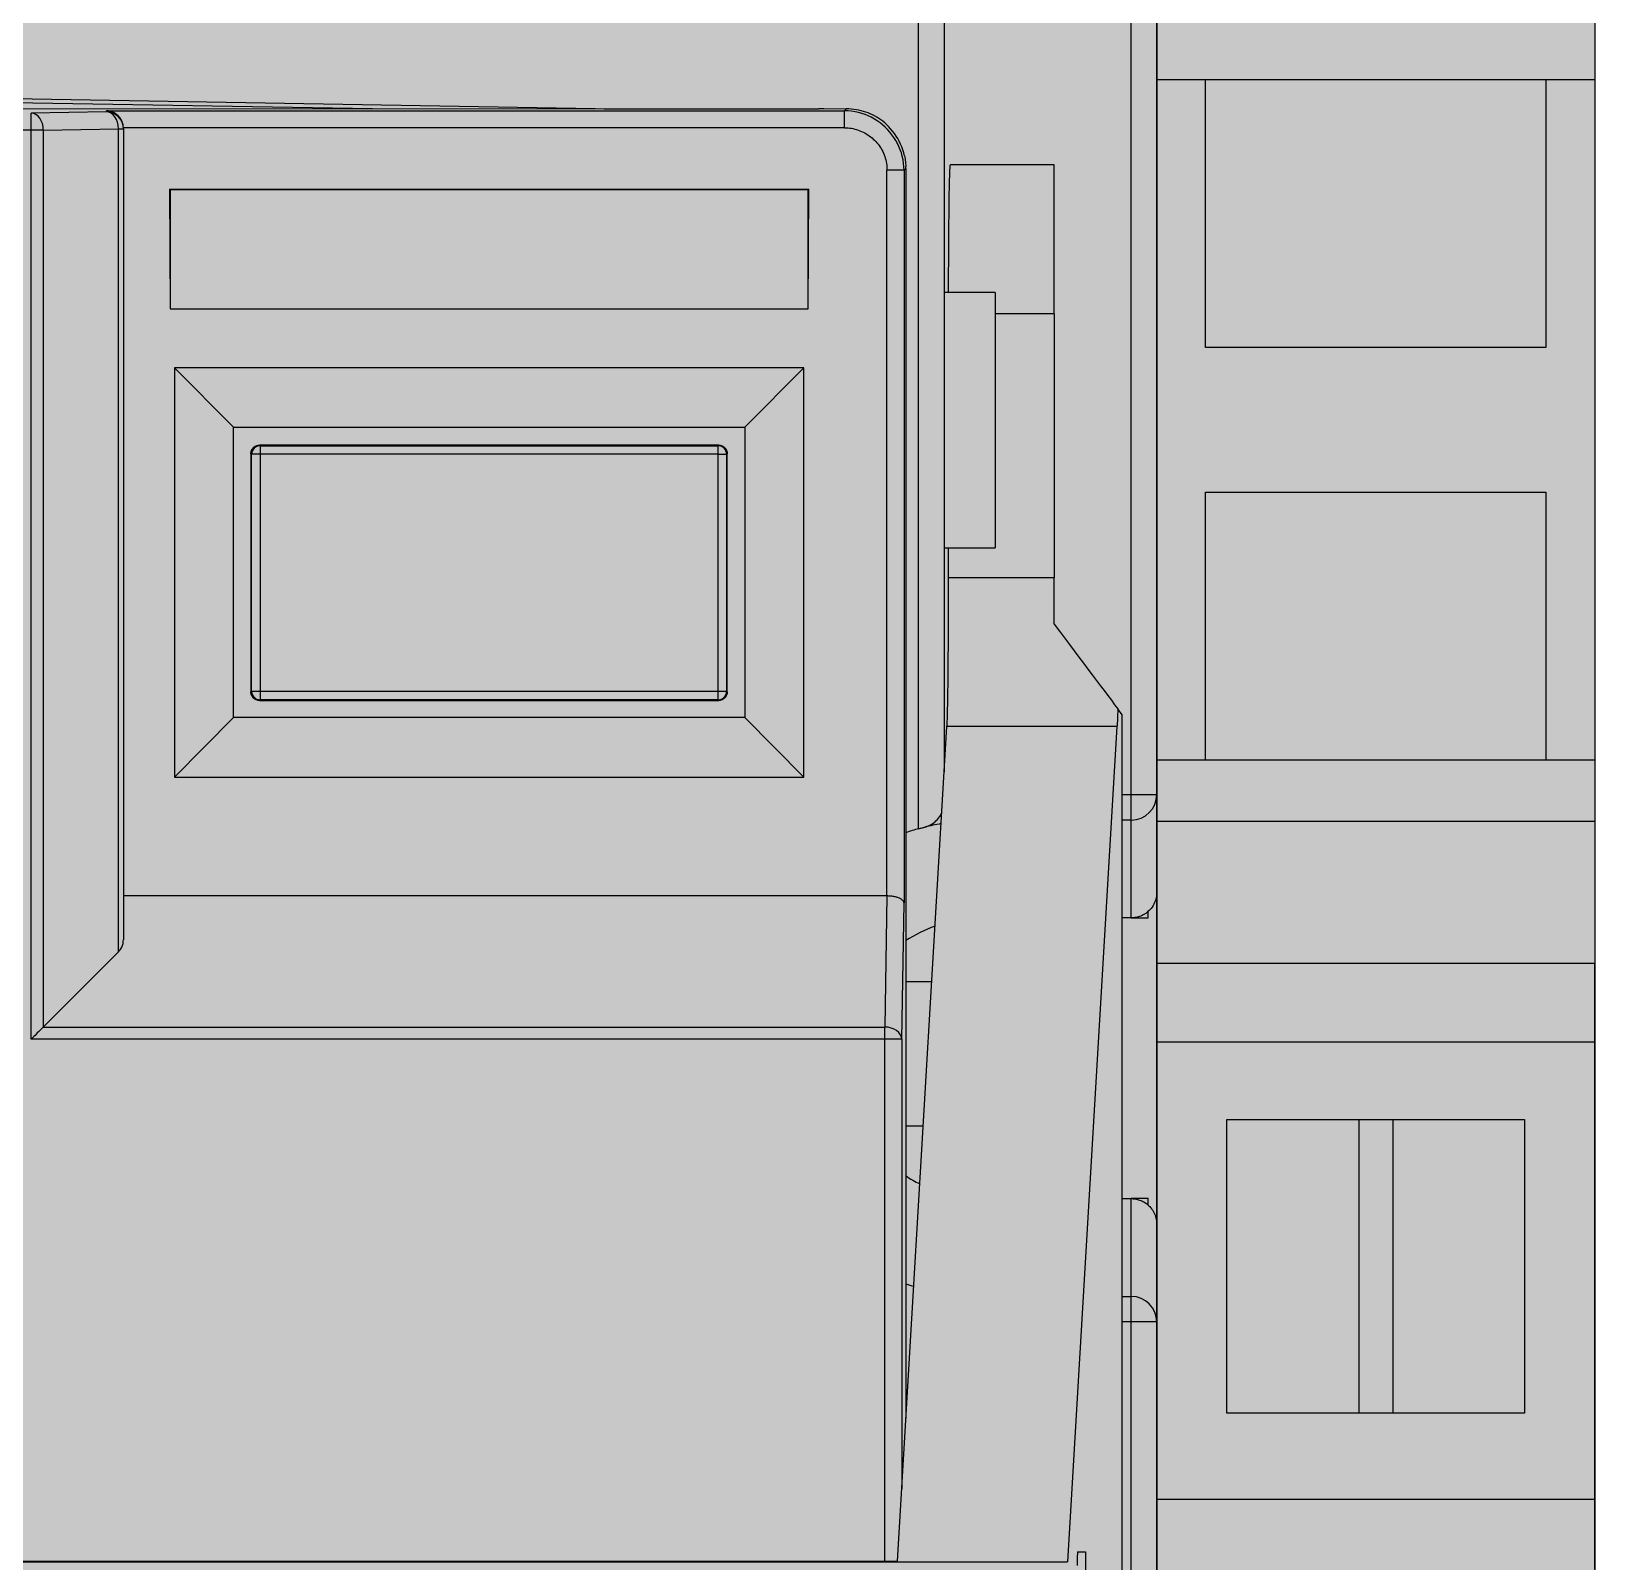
# Model space of a CAD drawing. Extents: x -20 to 2016, y -5898 to 916.
# Drawn here: x 996.32 to 1014.7, y 71.74 to 89.73 of the extents above; entities that cross this region are included whole.
import ezdxf

# ---------------------------------------------------------------- set-up
doc = ezdxf.new("R2010")
doc.units = 0
doc.layers.add('MAIN-1', color=7, linetype='Continuous')
doc.layers.add('SYMS', color=7, linetype='Continuous')

# ---------------------------------------------------------------- blocks, each defined once
blk = doc.blocks.new('clipfix_35_5-select__2', base_point=(-147.547, 71.306))
at = {"color": 7, "linetype": 'Continuous'}
for p, q in [((-132.965, 76.456), (-132.247, 76.456)), ((-132.247, 75.881), (-132.247, 76.456)), ((-132.247, 76.456), (-124.247, 76.456)), ((-124.247, 76.456), (-124.247, 75.881)), ((-124.247, 76.456), (-123.528, 76.456)), ((-123.528, 76.456), (-121.856, 76.456)), ((-123.528, 71.306), (-123.528, 76.456)), ((-120.931, 76.456), (-121.856, 76.456)), ((-121.856, 76.456), (-121.856, 71.306)), ((-115.557, 76.456), (-120.931, 76.456)), ((-120.931, 76.456), (-120.931, 71.306)), ((-115.557, 76.456), (-115.557, 71.306)), ((-114.737, 76.456), (-115.557, 76.456)), ((-132.247, 71.881), (-132.247, 75.881)), ((-132.247, 75.881), (-129.097, 75.881)), ((-129.097, 75.881), (-129.097, 71.881)), ((-127.397, 75.881), (-124.247, 75.881)), ((-127.397, 71.881), (-127.397, 75.881)), ((-124.247, 75.881), (-124.247, 71.881)), ((-120.022, 75.631), (-116.572, 75.631)), ((-120.022, 74.081), (-120.022, 75.631)), ((-116.572, 75.631), (-116.572, 74.081)), ((-120.022, 74.081), (-116.572, 74.081)), ((-120.022, 73.681), (-120.022, 74.081)), ((-116.572, 74.081), (-116.572, 73.681)), ((-120.022, 73.681), (-116.572, 73.681)), ((-120.022, 72.131), (-120.022, 73.681)), ((-116.572, 73.681), (-116.572, 72.131)), ((-116.572, 72.131), (-120.022, 72.131)), ((-129.097, 71.881), (-132.247, 71.881)), ((-132.247, 71.306), (-132.247, 71.881)), ((-124.247, 71.881), (-127.397, 71.881)), ((-124.247, 71.881), (-124.247, 71.306)), ((-132.965, 71.306), (-132.247, 71.306)), ((-132.247, 71.306), (-124.247, 71.306)), ((-124.247, 71.306), (-123.528, 71.306)), ((-123.528, 71.306), (-121.856, 71.306)), ((-121.856, 71.306), (-120.931, 71.306)), ((-120.931, 71.306), (-115.557, 71.306)), ((-115.557, 71.306), (-114.737, 71.306))]:
    blk.add_line(p, q, dxfattribs=at)

msp = doc.modelspace()

# ---------------------------------------------------------------- hatches: boundary and pattern name
at = {"layer": 'SYMS', "true_color": 0x636466}
h = msp.add_hatch(color=251, dxfattribs=at)
h.dxf.hatch_style = 1
h.paths.add_polyline_path([(982.655, 38.159), (1009.555, 38.159), (1009.555, 117.159), (982.655, 117.159)])
h = msp.add_hatch(color=251, dxfattribs=at)
h.dxf.hatch_style = 1
h.paths.add_polyline_path([(1014.705, 104.463), (1009.555, 104.463), (1009.555, 55.863), (1014.705, 55.863)])

# ---------------------------------------------------------------- linework, layer by layer
at = {"layer": 'MAIN-1'}
for p, q in [((1009.555, 96.059), (1009.555, 80.759)), ((1006.755, 80.357), (1006.755, 95.759)), ((1007.055, 95.759), (1007.055, 81.025)), ((1009.255, 80.759), (1009.255, 95.759)), ((996.105, 88.94), (1003.18, 88.817)), ((1000.333, 88.817), (996.105, 88.89)), ((1005.905, 88.817), (996.105, 88.816)), ((997.205, 88.784), (997.205, 88.796)), ((997.205, 88.796), (1005.884, 88.796)), ((997.218, 88.796), (997.205, 88.796)), ((997.23, 88.794), (997.218, 88.796)), ((997.243, 88.792), (997.23, 88.794)), ((997.255, 88.789), (997.243, 88.792)), ((1003.059, 88.819), (1005.58, 88.819)), ((1005.905, 88.817), (1005.884, 88.796)), ((1005.884, 88.596), (1005.884, 88.796)), ((1005.926, 88.795), (1005.884, 88.796)), ((1005.935, 88.817), (1005.905, 88.817)), ((1005.967, 88.791), (1005.926, 88.795)), ((1005.965, 88.815), (1005.935, 88.817)), ((1005.994, 88.812), (1005.965, 88.815)), ((1006.008, 88.785), (1005.967, 88.791)), ((1006.023, 88.808), (1005.994, 88.812)), ((1006.051, 88.803), (1006.023, 88.808)), ((1006.079, 88.797), (1006.051, 88.803)), ((1006.107, 88.789), (1006.079, 88.797)), ((1006.134, 88.781), (1006.107, 88.789)), ((997.205, 88.784), (996.322, 88.768)), ((996.322, 88.568), (996.322, 88.768)), ((997.266, 88.785), (997.255, 88.789)), ((997.278, 88.781), (997.266, 88.785)), ((997.289, 88.776), (997.278, 88.781)), ((997.3, 88.77), (997.289, 88.776)), ((997.31, 88.764), (997.3, 88.77)), ((997.32, 88.758), (997.31, 88.764)), ((997.329, 88.75), (997.32, 88.758)), ((997.338, 88.743), (997.329, 88.75)), ((997.347, 88.734), (997.338, 88.743)), ((997.355, 88.725), (997.347, 88.734)), ((997.362, 88.716), (997.355, 88.725)), ((997.369, 88.707), (997.362, 88.716)), ((997.376, 88.697), (997.369, 88.707)), ((997.382, 88.686), (997.376, 88.697)), ((997.387, 88.675), (997.382, 88.686)), ((997.391, 88.664), (997.387, 88.675)), ((997.395, 88.653), (997.391, 88.664)), ((997.399, 88.641), (997.395, 88.653)), ((997.401, 88.629), (997.399, 88.641)), ((997.403, 88.618), (997.401, 88.629)), ((997.404, 88.606), (997.403, 88.618)), ((997.405, 88.594), (997.404, 88.606)), ((1006.048, 88.776), (1006.008, 88.785)), ((1006.087, 88.765), (1006.048, 88.776)), ((1006.126, 88.752), (1006.087, 88.765)), ((1006.163, 88.736), (1006.126, 88.752)), ((1006.16, 88.771), (1006.134, 88.781)), ((1006.186, 88.76), (1006.16, 88.771)), ((1006.199, 88.719), (1006.163, 88.736)), ((1006.212, 88.748), (1006.186, 88.76)), ((1006.235, 88.699), (1006.199, 88.719)), ((1006.237, 88.735), (1006.212, 88.748)), ((1006.269, 88.678), (1006.235, 88.699)), ((1006.262, 88.721), (1006.237, 88.735)), ((1006.286, 88.706), (1006.262, 88.721)), ((1006.301, 88.655), (1006.269, 88.678)), ((1006.31, 88.689), (1006.286, 88.706)), ((1006.332, 88.63), (1006.301, 88.655)), ((1006.333, 88.672), (1006.31, 88.689)), ((1006.362, 88.603), (1006.332, 88.63)), ((1006.356, 88.653), (1006.333, 88.672)), ((1006.378, 88.633), (1006.356, 88.653)), ((1006.4, 88.612), (1006.378, 88.633)), ((1006.425, 88.585), (1006.4, 88.612)), ((996.322, 88.568), (986.353, 88.568)), ((996.322, 77.884), (996.322, 88.568)), ((996.463, 88.568), (996.322, 88.568)), ((996.463, 88.568), (997.346, 88.584)), ((996.463, 88.568), (996.463, 78.026)), ((997.346, 88.584), (997.405, 88.584)), ((997.346, 78.909), (997.346, 88.584)), ((1005.884, 88.596), (997.405, 88.594)), ((997.405, 88.584), (997.405, 88.594)), ((997.405, 88.584), (997.405, 79.05)), ((1005.884, 88.596), (1005.904, 88.596)), ((1005.904, 88.596), (1005.925, 88.595)), ((1005.925, 88.595), (1005.945, 88.593)), ((1005.945, 88.593), (1005.965, 88.59)), ((1005.965, 88.59), (1005.985, 88.586)), ((1005.985, 88.586), (1006.006, 88.581)), ((1006.006, 88.581), (1006.026, 88.576)), ((1006.026, 88.576), (1006.045, 88.569)), ((1006.045, 88.569), (1006.065, 88.562)), ((1006.065, 88.562), (1006.085, 88.554)), ((1006.085, 88.554), (1006.104, 88.545)), ((1006.104, 88.545), (1006.122, 88.535)), ((1006.122, 88.535), (1006.14, 88.525)), ((1006.14, 88.525), (1006.158, 88.514)), ((1006.158, 88.514), (1006.175, 88.503)), ((1006.175, 88.503), (1006.191, 88.491)), ((1006.191, 88.491), (1006.207, 88.478)), ((1006.207, 88.478), (1006.222, 88.464)), ((1006.222, 88.464), (1006.237, 88.45)), ((1006.237, 88.45), (1006.252, 88.435)), ((1006.252, 88.435), (1006.265, 88.419)), ((1006.391, 88.575), (1006.362, 88.603)), ((1006.417, 88.545), (1006.391, 88.575)), ((1006.442, 88.514), (1006.417, 88.545)), ((1006.449, 88.558), (1006.425, 88.585)), ((1006.465, 88.481), (1006.442, 88.514)), ((1006.471, 88.529), (1006.449, 88.558)), ((1006.487, 88.447), (1006.465, 88.481)), ((1006.492, 88.499), (1006.471, 88.529)), ((1006.506, 88.412), (1006.487, 88.447)), ((1006.511, 88.469), (1006.492, 88.499)), ((1006.528, 88.437), (1006.511, 88.469)), ((1006.543, 88.405), (1006.528, 88.437)), ((1006.265, 88.419), (1006.278, 88.403)), ((1006.278, 88.403), (1006.29, 88.387)), ((1006.29, 88.387), (1006.302, 88.37)), ((1006.302, 88.37), (1006.313, 88.353)), ((1006.313, 88.353), (1006.323, 88.335)), ((1006.323, 88.335), (1006.333, 88.316)), ((1006.333, 88.316), (1006.341, 88.297)), ((1006.341, 88.297), (1006.349, 88.278)), ((1006.349, 88.278), (1006.357, 88.258)), ((1006.357, 88.258), (1006.363, 88.238)), ((1006.363, 88.238), (1006.369, 88.218)), ((1006.524, 88.376), (1006.506, 88.412)), ((1006.539, 88.338), (1006.524, 88.376)), ((1006.552, 88.3), (1006.539, 88.338)), ((1006.557, 88.372), (1006.543, 88.405)), ((1006.563, 88.261), (1006.552, 88.3)), ((1006.569, 88.338), (1006.557, 88.372)), ((1006.572, 88.221), (1006.563, 88.261)), ((1006.58, 88.303), (1006.569, 88.338)), ((1006.588, 88.267), (1006.58, 88.303)), ((1006.588, 88.267), (1006.592, 88.249)), ((1006.592, 88.249), (1006.595, 88.232)), ((1006.369, 88.218), (1006.373, 88.198)), ((1006.373, 88.198), (1006.377, 88.178)), ((1006.377, 88.178), (1006.38, 88.158)), ((1006.38, 88.158), (1006.382, 88.138)), ((1006.382, 88.138), (1006.383, 88.117)), ((1006.383, 88.117), (1006.383, 88.097)), ((1006.394, 88.097), (1006.383, 88.097)), ((1006.383, 79.567), (1006.383, 88.097)), ((1006.405, 88.097), (1006.394, 88.097)), ((1006.415, 88.097), (1006.405, 88.097)), ((1006.426, 88.096), (1006.415, 88.097)), ((1006.437, 88.096), (1006.426, 88.096)), ((1006.448, 88.096), (1006.437, 88.096)), ((1006.459, 88.096), (1006.448, 88.096)), ((1006.47, 88.096), (1006.459, 88.096)), ((1006.48, 88.096), (1006.47, 88.096)), ((1006.491, 88.096), (1006.48, 88.096)), ((1006.501, 88.096), (1006.491, 88.096)), ((1006.51, 88.096), (1006.501, 88.096)), ((1006.519, 88.096), (1006.51, 88.096)), ((1006.528, 88.096), (1006.519, 88.096)), ((1006.536, 88.096), (1006.528, 88.096)), ((1006.544, 88.096), (1006.536, 88.096)), ((1006.551, 88.096), (1006.544, 88.096)), ((1006.557, 88.096), (1006.551, 88.096)), ((1006.562, 88.096), (1006.557, 88.096)), ((1006.567, 88.096), (1006.562, 88.096)), ((1006.572, 88.096), (1006.567, 88.096)), ((1006.578, 88.18), (1006.572, 88.221)), ((1006.575, 88.096), (1006.572, 88.096)), ((1006.578, 88.096), (1006.575, 88.096)), ((1006.582, 88.138), (1006.578, 88.18)), ((1006.58, 88.096), (1006.578, 88.096)), ((1006.582, 88.096), (1006.58, 88.096)), ((1006.584, 88.096), (1006.582, 88.138)), ((1006.583, 88.096), (1006.582, 88.096)), ((1006.584, 88.096), (1006.583, 88.096)), ((1006.584, 88.096), (1006.605, 88.117)), ((1006.584, 88.096), (1006.584, 79.484)), ((1006.595, 88.232), (1006.598, 88.214)), ((1006.598, 88.214), (1006.6, 88.196)), ((1006.6, 88.196), (1006.602, 88.178)), ((1006.602, 88.178), (1006.604, 88.159)), ((1006.604, 88.159), (1006.604, 88.141)), ((1006.604, 88.139), (1006.604, 88.141)), ((1006.605, 88.137), (1006.604, 88.139)), ((1006.605, 88.135), (1006.605, 88.137)), ((1006.605, 88.133), (1006.605, 88.135)), ((1006.605, 88.132), (1006.605, 88.133)), ((1006.605, 88.13), (1006.605, 88.132)), ((1006.605, 88.129), (1006.605, 88.13)), ((1006.605, 88.128), (1006.605, 88.129)), ((1006.605, 88.127), (1006.605, 88.128)), ((1006.605, 88.126), (1006.605, 88.127)), ((1006.605, 88.125), (1006.605, 88.126)), ((1006.605, 88.124), (1006.605, 88.125)), ((1006.605, 88.123), (1006.605, 88.124)), ((1006.605, 88.122), (1006.605, 88.123)), ((1006.605, 88.121), (1006.605, 88.122)), ((1006.605, 88.12), (1006.605, 88.121)), ((1006.605, 88.118), (1006.605, 88.12)), ((1006.605, 88.117), (1006.605, 88.118)), ((1006.605, 88.117), (1006.605, 73.425)), ((1007.121, 88.026), (1007.122, 88.064)), ((1007.122, 88.064), (1007.123, 88.097)), ((1007.123, 88.097), (1007.125, 88.124)), ((1007.125, 88.124), (1007.126, 88.144)), ((1007.126, 88.144), (1007.127, 88.157)), ((1007.127, 88.157), (1007.129, 88.161)), ((1008.35, 88.161), (1007.129, 88.161)), ((1008.35, 86.411), (1008.35, 88.161)), ((997.946, 87.876), (997.955, 86.467)), ((997.946, 87.876), (1005.463, 87.876)), ((997.955, 87.867), (997.946, 87.876)), ((1005.455, 86.467), (1005.463, 87.876)), ((1005.455, 87.867), (1005.463, 87.876)), ((1007.116, 87.826), (1007.117, 87.883)), ((1007.117, 87.883), (1007.118, 87.935)), ((1007.118, 87.935), (1007.12, 87.983)), ((1007.12, 87.983), (1007.121, 88.026)), ((1005.455, 87.867), (997.955, 87.867)), ((997.955, 87.867), (997.955, 86.467)), ((1005.455, 86.467), (1005.455, 87.867)), ((1007.114, 87.7), (1007.115, 87.765)), ((1007.114, 87.63), (1007.114, 87.7)), ((1007.115, 87.765), (1007.116, 87.826)), ((1007.112, 87.478), (1007.113, 87.556)), ((1007.113, 87.556), (1007.114, 87.63)), ((1007.111, 87.395), (1007.112, 87.478)), ((1007.111, 87.307), (1007.111, 87.395)), ((1007.109, 87.117), (1007.11, 87.215)), ((1007.11, 87.215), (1007.111, 87.307)), ((1007.108, 86.903), (1007.109, 87.014)), ((1007.109, 87.014), (1007.109, 87.117)), ((1007.108, 86.785), (1007.108, 86.903)), ((1007.108, 86.659), (1007.108, 86.785)), ((1007.655, 86.659), (1007.055, 86.659)), ((1007.655, 86.659), (1007.655, 83.659)), ((997.955, 86.467), (1005.455, 86.467)), ((1008.35, 86.411), (1007.655, 86.411)), ((1008.35, 86.411), (1008.35, 83.309)), ((1005.405, 85.775), (998.005, 85.775)), ((998.005, 85.775), (998.005, 80.963)), ((998.698, 85.075), (998.005, 85.775)), ((1005.405, 85.775), (1004.711, 85.075)), ((1005.405, 80.963), (1005.405, 85.775)), ((998.698, 85.075), (1004.711, 85.075)), ((998.698, 81.663), (998.698, 85.075)), ((1004.711, 85.075), (1004.711, 81.663)), ((998.905, 84.776), (998.906, 84.781)), ((998.905, 84.771), (998.905, 84.776)), ((998.905, 84.765), (998.905, 84.771)), ((998.905, 84.765), (998.905, 81.965)), ((998.912, 84.758), (998.905, 84.765)), ((998.906, 84.781), (998.907, 84.786)), ((998.907, 84.786), (998.908, 84.791)), ((998.908, 84.791), (998.909, 84.796)), ((998.909, 84.796), (998.911, 84.801)), ((998.911, 84.801), (998.913, 84.805)), ((998.912, 84.758), (998.912, 84.758)), ((998.912, 81.972), (998.912, 84.758)), ((999.012, 84.758), (998.912, 84.758)), ((998.913, 84.805), (998.915, 84.81)), ((998.915, 84.81), (998.917, 84.814)), ((998.917, 84.814), (998.92, 84.818)), ((998.92, 84.818), (998.923, 84.822)), ((998.923, 84.822), (998.926, 84.826)), ((998.926, 84.826), (998.929, 84.83)), ((998.929, 84.83), (998.932, 84.834)), ((998.932, 84.834), (998.936, 84.838)), ((998.936, 84.838), (998.94, 84.841)), ((998.94, 84.841), (998.944, 84.844)), ((998.944, 84.844), (998.948, 84.847)), ((998.948, 84.847), (998.952, 84.85)), ((998.952, 84.85), (998.956, 84.853)), ((998.956, 84.853), (998.96, 84.855)), ((998.96, 84.855), (998.965, 84.857)), ((998.965, 84.857), (998.969, 84.859)), ((998.969, 84.859), (998.974, 84.861)), ((998.974, 84.861), (998.979, 84.862)), ((998.979, 84.862), (998.984, 84.863)), ((998.984, 84.863), (998.989, 84.864)), ((998.989, 84.864), (998.994, 84.865)), ((998.994, 84.865), (998.999, 84.865)), ((998.999, 84.865), (999.005, 84.865)), ((1004.405, 84.865), (999.005, 84.865)), ((999.012, 84.858), (999.005, 84.865)), ((999.012, 84.858), (1004.398, 84.858)), ((999.012, 84.858), (999.012, 84.758)), ((1004.398, 84.758), (999.012, 84.758)), ((999.012, 84.758), (999.012, 81.972)), ((1004.398, 84.858), (1004.405, 84.865)), ((1004.398, 84.758), (1004.398, 84.858)), ((1004.398, 84.758), (1004.498, 84.758)), ((1004.398, 81.972), (1004.398, 84.758)), ((1004.405, 84.865), (1004.41, 84.865)), ((1004.41, 84.865), (1004.415, 84.865)), ((1004.415, 84.865), (1004.42, 84.864)), ((1004.42, 84.864), (1004.425, 84.863)), ((1004.425, 84.863), (1004.43, 84.862)), ((1004.43, 84.862), (1004.435, 84.861)), ((1004.435, 84.861), (1004.44, 84.859)), ((1004.44, 84.859), (1004.444, 84.857)), ((1004.444, 84.857), (1004.449, 84.855)), ((1004.449, 84.855), (1004.453, 84.853)), ((1004.453, 84.853), (1004.457, 84.85)), ((1004.457, 84.85), (1004.462, 84.847)), ((1004.462, 84.847), (1004.466, 84.844)), ((1004.466, 84.844), (1004.469, 84.841)), ((1004.469, 84.841), (1004.473, 84.838)), ((1004.473, 84.838), (1004.477, 84.834)), ((1004.477, 84.834), (1004.48, 84.83)), ((1004.48, 84.83), (1004.484, 84.826)), ((1004.484, 84.826), (1004.487, 84.822)), ((1004.487, 84.822), (1004.489, 84.818)), ((1004.489, 84.818), (1004.492, 84.814)), ((1004.492, 84.814), (1004.494, 84.81)), ((1004.494, 84.81), (1004.497, 84.805)), ((1004.497, 84.805), (1004.498, 84.801)), ((1004.498, 84.801), (1004.5, 84.796)), ((1004.498, 84.758), (1004.505, 84.765)), ((1004.498, 84.758), (1004.498, 81.972)), ((1004.5, 84.796), (1004.501, 84.791)), ((1004.501, 84.791), (1004.503, 84.786)), ((1004.503, 84.786), (1004.503, 84.781)), ((1004.503, 84.781), (1004.504, 84.776)), ((1004.504, 84.776), (1004.504, 84.771)), ((1004.504, 84.771), (1004.505, 84.765)), ((1004.505, 81.965), (1004.505, 84.765)), ((1007.055, 83.659), (1007.655, 83.659)), ((1007.108, 83.309), (1007.108, 83.659)), ((1007.108, 83.183), (1007.108, 83.309)), ((1007.108, 83.309), (1008.35, 83.309)), ((1008.35, 82.761), (1008.35, 83.309)), ((1007.107, 83.065), (1007.108, 83.183)), ((1007.107, 82.955), (1007.107, 83.065)), ((1007.107, 82.85), (1007.107, 82.955)), ((1007.106, 82.751), (1007.107, 82.85)), ((1007.106, 82.657), (1007.106, 82.751)), ((1008.35, 82.761), (1008.411, 82.679)), ((1007.105, 82.481), (1007.106, 82.567)), ((1007.106, 82.567), (1007.106, 82.657)), ((1008.411, 82.679), (1008.471, 82.6)), ((1008.471, 82.6), (1008.529, 82.523)), ((1007.104, 82.398), (1007.105, 82.481)), ((1007.104, 82.32), (1007.104, 82.398)), ((1008.529, 82.523), (1008.585, 82.447)), ((1008.585, 82.447), (1008.64, 82.374)), ((1008.64, 82.374), (1008.694, 82.303)), ((1007.102, 82.173), (1007.103, 82.244)), ((1007.102, 82.104), (1007.102, 82.173)), ((1007.103, 82.244), (1007.104, 82.32)), ((1008.694, 82.303), (1008.745, 82.234)), ((1008.745, 82.234), (1008.796, 82.167)), ((1007.1, 81.978), (1007.101, 82.04)), ((1007.101, 82.04), (1007.102, 82.104)), ((1008.796, 82.167), (1008.844, 82.102)), ((1008.844, 82.102), (1008.891, 82.04)), ((1008.891, 82.04), (1008.936, 81.98)), ((998.912, 81.972), (998.905, 81.965)), ((998.905, 81.958), (998.905, 81.965)), ((998.905, 81.951), (998.905, 81.958)), ((998.906, 81.945), (998.905, 81.951)), ((998.908, 81.939), (998.906, 81.945)), ((998.909, 81.933), (998.908, 81.939)), ((998.911, 81.928), (998.909, 81.933)), ((998.914, 81.922), (998.911, 81.928)), ((998.912, 81.972), (999.012, 81.972)), ((998.916, 81.918), (998.914, 81.922)), ((998.919, 81.913), (998.916, 81.918)), ((998.922, 81.909), (998.919, 81.913)), ((998.925, 81.904), (998.922, 81.909)), ((998.928, 81.9), (998.925, 81.904)), ((998.932, 81.896), (998.928, 81.9)), ((998.936, 81.893), (998.932, 81.896)), ((998.94, 81.889), (998.936, 81.893)), ((998.944, 81.886), (998.94, 81.889)), ((998.948, 81.883), (998.944, 81.886)), ((998.952, 81.88), (998.948, 81.883)), ((998.957, 81.877), (998.952, 81.88)), ((998.962, 81.874), (998.957, 81.877)), ((998.967, 81.872), (998.962, 81.874)), ((998.972, 81.87), (998.967, 81.872)), ((998.978, 81.868), (998.972, 81.87)), ((998.984, 81.867), (998.978, 81.868)), ((998.991, 81.866), (998.984, 81.867)), ((998.997, 81.866), (998.991, 81.866)), ((999.005, 81.865), (998.997, 81.866)), ((999.012, 81.872), (999.005, 81.865)), ((999.005, 81.865), (1004.405, 81.865)), ((999.012, 81.972), (1004.398, 81.972)), ((999.012, 81.972), (999.012, 81.872)), ((1004.398, 81.872), (999.012, 81.872)), ((1004.398, 81.972), (1004.498, 81.972)), ((1004.398, 81.872), (1004.398, 81.972)), ((1004.398, 81.872), (1004.405, 81.865)), ((1004.41, 81.865), (1004.405, 81.865)), ((1004.415, 81.866), (1004.41, 81.865)), ((1004.42, 81.866), (1004.415, 81.866)), ((1004.425, 81.867), (1004.42, 81.866)), ((1004.43, 81.869), (1004.425, 81.867)), ((1004.435, 81.87), (1004.43, 81.869)), ((1004.44, 81.872), (1004.435, 81.87)), ((1004.444, 81.873), (1004.44, 81.872)), ((1004.449, 81.876), (1004.444, 81.873)), ((1004.453, 81.878), (1004.449, 81.876)), ((1004.457, 81.88), (1004.453, 81.878)), ((1004.462, 81.883), (1004.457, 81.88)), ((1004.466, 81.886), (1004.462, 81.883)), ((1004.469, 81.89), (1004.466, 81.886)), ((1004.473, 81.893), (1004.469, 81.89)), ((1004.477, 81.897), (1004.473, 81.893)), ((1004.48, 81.9), (1004.477, 81.897)), ((1004.484, 81.904), (1004.48, 81.9)), ((1004.487, 81.908), (1004.484, 81.904)), ((1004.489, 81.913), (1004.487, 81.908)), ((1004.492, 81.917), (1004.489, 81.913)), ((1004.494, 81.921), (1004.492, 81.917)), ((1004.497, 81.926), (1004.494, 81.921)), ((1004.498, 81.93), (1004.497, 81.926)), ((1004.498, 81.972), (1004.505, 81.965)), ((1004.5, 81.935), (1004.498, 81.93)), ((1004.501, 81.94), (1004.5, 81.935)), ((1004.503, 81.944), (1004.501, 81.94)), ((1004.504, 81.955), (1004.503, 81.949)), ((1004.503, 81.949), (1004.503, 81.944)), ((1004.505, 81.965), (1004.504, 81.96)), ((1004.504, 81.96), (1004.504, 81.955)), ((1007.096, 81.768), (1007.097, 81.815)), ((1007.097, 81.815), (1007.098, 81.866)), ((1007.098, 81.866), (1007.099, 81.92)), ((1007.099, 81.92), (1007.1, 81.978)), ((1008.936, 81.98), (1008.979, 81.922)), ((1008.979, 81.922), (1009.021, 81.867)), ((1009.021, 81.867), (1009.06, 81.815)), ((1009.06, 81.815), (1009.096, 81.766)), ((998.698, 81.663), (998.005, 80.963)), ((1004.711, 81.663), (998.698, 81.663)), ((1004.711, 81.663), (1005.405, 80.963)), ((1007.092, 81.618), (1007.093, 81.649)), ((1007.093, 81.649), (1007.094, 81.684)), ((1007.094, 81.684), (1007.095, 81.724)), ((1007.095, 81.724), (1007.096, 81.768)), ((1009.092, 81.621), (1009.091, 81.602)), ((1009.093, 81.643), (1009.092, 81.621)), ((1009.094, 81.669), (1009.093, 81.643)), ((1009.095, 81.698), (1009.094, 81.669)), ((1009.096, 81.73), (1009.095, 81.698)), ((1009.15, 81.694), (1009.096, 81.766)), ((1009.096, 81.766), (1009.096, 81.73)), ((1009.15, 71.163), (1009.15, 81.694)), ((1006.505, 71.746), (1007.086, 81.559)), ((1007.086, 81.559), (1007.088, 81.563)), ((1009.086, 81.559), (1007.086, 81.559)), ((1007.088, 81.563), (1007.089, 81.575)), ((1007.089, 81.575), (1007.091, 81.593)), ((1007.091, 81.593), (1007.092, 81.618)), ((1009.086, 81.559), (1008.505, 71.741)), ((1009.087, 81.561), (1009.086, 81.559)), ((1009.088, 81.566), (1009.087, 81.561)), ((1009.089, 81.574), (1009.088, 81.566)), ((1009.09, 81.586), (1009.089, 81.574)), ((1009.091, 81.602), (1009.09, 81.586)), ((998.005, 80.963), (1005.405, 80.963)), ((1009.15, 80.759), (1009.255, 80.759)), ((1009.255, 80.759), (1009.555, 80.759)), ((1009.255, 80.459), (1009.255, 80.759)), ((1009.555, 80.759), (1009.555, 79.609)), ((1007.002, 80.498), (1007.015, 80.518)), ((1007.015, 80.518), (1007.026, 80.539)), ((1006.755, 80.357), (1006.765, 80.36)), ((1006.765, 80.36), (1006.776, 80.362)), ((1006.776, 80.362), (1006.786, 80.365)), ((1006.786, 80.365), (1006.796, 80.368)), ((1006.796, 80.368), (1006.807, 80.371)), ((1006.807, 80.371), (1006.817, 80.373)), ((1006.817, 80.373), (1006.827, 80.376)), ((1006.827, 80.376), (1006.844, 80.381)), ((1006.844, 80.381), (1006.861, 80.386)), ((1006.861, 80.386), (1006.878, 80.393)), ((1006.878, 80.393), (1006.895, 80.402)), ((1006.895, 80.402), (1006.912, 80.411)), ((1006.912, 80.411), (1006.928, 80.422)), ((1006.928, 80.422), (1006.944, 80.434)), ((1006.944, 80.434), (1006.959, 80.448)), ((1006.959, 80.448), (1006.975, 80.463)), ((1006.975, 80.463), (1006.989, 80.48)), ((1006.989, 80.48), (1007.002, 80.498)), ((1009.255, 80.459), (1009.15, 80.459)), ((1009.255, 79.309), (1009.255, 80.459)), ((1009.555, 79.609), (1009.554, 79.588)), ((1006.383, 79.567), (997.405, 79.567)), ((1006.383, 79.567), (1006.356, 78.026)), ((1006.395, 79.567), (1006.383, 79.567)), ((1006.406, 79.566), (1006.395, 79.567)), ((1006.417, 79.566), (1006.406, 79.566)), ((1006.429, 79.565), (1006.417, 79.566)), ((1006.44, 79.563), (1006.429, 79.565)), ((1006.451, 79.562), (1006.44, 79.563)), ((1006.462, 79.56), (1006.451, 79.562)), ((1006.472, 79.558), (1006.462, 79.56)), ((1006.482, 79.556), (1006.472, 79.558)), ((1006.493, 79.553), (1006.482, 79.556)), ((1006.502, 79.55), (1006.493, 79.553)), ((1006.512, 79.547), (1006.502, 79.55)), ((1006.52, 79.544), (1006.512, 79.547)), ((1006.529, 79.54), (1006.52, 79.544)), ((1006.537, 79.536), (1006.529, 79.54)), ((1006.544, 79.532), (1006.537, 79.536)), ((1006.551, 79.528), (1006.544, 79.532)), ((1006.558, 79.524), (1006.551, 79.528)), ((1006.556, 77.884), (1006.584, 79.484)), ((1006.563, 79.519), (1006.558, 79.524)), ((1006.569, 79.515), (1006.563, 79.519)), ((1006.573, 79.51), (1006.569, 79.515)), ((1006.577, 79.505), (1006.573, 79.51)), ((1006.579, 79.5), (1006.577, 79.505)), ((1006.582, 79.495), (1006.579, 79.5)), ((1006.583, 79.49), (1006.582, 79.495)), ((1006.584, 79.484), (1006.583, 79.49)), ((1009.489, 79.421), (1009.477, 79.407)), ((1009.5, 79.436), (1009.489, 79.421)), ((1009.511, 79.453), (1009.5, 79.436)), ((1009.52, 79.47), (1009.511, 79.453)), ((1009.529, 79.488), (1009.52, 79.47)), ((1009.537, 79.507), (1009.529, 79.488)), ((1009.543, 79.526), (1009.537, 79.507)), ((1009.548, 79.546), (1009.543, 79.526)), ((1009.552, 79.567), (1009.548, 79.546)), ((1009.554, 79.588), (1009.552, 79.567)), ((1009.255, 79.309), (1009.15, 79.309)), ((1009.269, 79.309), (1009.255, 79.309)), ((1009.255, 79.309), (1009.455, 79.309)), ((1009.283, 79.31), (1009.269, 79.309)), ((1009.297, 79.312), (1009.283, 79.31)), ((1009.312, 79.314), (1009.297, 79.312)), ((1009.326, 79.318), (1009.312, 79.314)), ((1009.34, 79.321), (1009.326, 79.318)), ((1009.354, 79.326), (1009.34, 79.321)), ((1009.369, 79.331), (1009.354, 79.326)), ((1009.383, 79.338), (1009.369, 79.331)), ((1009.397, 79.345), (1009.383, 79.338)), ((1009.411, 79.353), (1009.397, 79.345)), ((1009.425, 79.362), (1009.411, 79.353)), ((1009.438, 79.372), (1009.425, 79.362)), ((1009.451, 79.382), (1009.438, 79.372)), ((1009.464, 79.394), (1009.451, 79.382)), ((1009.455, 79.309), (1009.455, 79.385)), ((1009.477, 79.407), (1009.464, 79.394)), ((997.404, 79.036), (997.405, 79.05)), ((996.463, 78.026), (997.346, 78.909)), ((997.346, 78.909), (997.357, 78.92)), ((997.357, 78.92), (997.366, 78.932)), ((997.366, 78.932), (997.375, 78.944)), ((997.375, 78.944), (997.382, 78.957)), ((997.382, 78.957), (997.388, 78.969)), ((997.388, 78.969), (997.394, 78.982)), ((997.394, 78.982), (997.398, 78.995)), ((997.398, 78.995), (997.401, 79.009)), ((997.401, 79.009), (997.403, 79.022)), ((997.403, 79.022), (997.404, 79.036)), ((1006.909, 78.559), (1006.605, 78.559)), ((996.393, 77.956), (996.38, 77.942)), ((996.406, 77.969), (996.393, 77.956)), ((996.419, 77.981), (996.406, 77.969)), ((996.431, 77.993), (996.419, 77.981)), ((996.442, 78.005), (996.431, 77.993)), ((996.453, 78.016), (996.442, 78.005)), ((996.463, 78.026), (996.453, 78.016)), ((996.463, 78.026), (1006.356, 78.026)), ((1006.356, 77.884), (1006.356, 78.026)), ((996.337, 77.899), (996.322, 77.884)), ((1006.356, 77.884), (996.322, 77.884)), ((996.351, 77.914), (996.337, 77.899)), ((996.366, 77.928), (996.351, 77.914)), ((996.38, 77.942), (996.366, 77.928)), ((1006.356, 71.746), (1006.356, 77.884)), ((1006.556, 77.884), (1006.356, 77.884)), ((1006.556, 77.884), (1006.556, 72.598)), ((1006.808, 76.859), (1006.605, 76.859)), ((1009.15, 76.009), (1009.255, 76.009)), ((1009.455, 76.009), (1009.255, 76.009)), ((1009.255, 76.009), (1009.267, 76.009)), ((1009.255, 74.859), (1009.255, 76.009)), ((1009.267, 76.009), (1009.279, 76.008)), ((1009.279, 76.008), (1009.292, 76.007)), ((1009.292, 76.007), (1009.304, 76.005)), ((1009.304, 76.005), (1009.317, 76.002)), ((1009.317, 76.002), (1009.329, 76)), ((1009.329, 76), (1009.342, 75.996)), ((1009.342, 75.996), (1009.354, 75.992)), ((1009.354, 75.992), (1009.366, 75.987)), ((1009.366, 75.987), (1009.379, 75.982)), ((1009.379, 75.982), (1009.391, 75.976)), ((1009.391, 75.976), (1009.403, 75.97)), ((1009.403, 75.97), (1009.415, 75.962)), ((1009.415, 75.962), (1009.427, 75.954)), ((1009.427, 75.954), (1009.439, 75.946)), ((1009.439, 75.946), (1009.45, 75.936)), ((1009.45, 75.936), (1009.462, 75.926)), ((1009.455, 75.933), (1009.455, 76.009)), ((1009.462, 75.926), (1009.473, 75.915)), ((1009.473, 75.915), (1009.483, 75.903)), ((1009.483, 75.903), (1009.494, 75.89)), ((1009.494, 75.89), (1009.503, 75.877)), ((1009.503, 75.877), (1009.512, 75.863)), ((1009.512, 75.863), (1009.521, 75.847)), ((1009.521, 75.847), (1009.528, 75.832)), ((1009.528, 75.832), (1009.535, 75.815)), ((1009.535, 75.815), (1009.541, 75.799)), ((1009.541, 75.799), (1009.546, 75.781)), ((1009.546, 75.781), (1009.55, 75.764)), ((1009.55, 75.764), (1009.552, 75.746)), ((1009.552, 75.746), (1009.554, 75.727)), ((1009.554, 75.727), (1009.555, 75.709)), ((1009.555, 75.709), (1009.555, 74.559)), ((1009.15, 74.859), (1009.255, 74.859)), ((1009.255, 74.559), (1009.255, 74.859)), ((1009.255, 74.559), (1009.15, 74.559)), ((1009.255, 67.859), (1009.255, 74.559)), ((1009.555, 74.559), (1009.255, 74.559)), ((1009.555, 74.559), (1009.555, 56.959)), ((983.596, 71.741), (1008.505, 71.741)), ((985.595, 71.746), (1006.505, 71.746)), ((1008.62, 71.781), (1008.618, 71.695)), ((1008.622, 71.859), (1008.62, 71.781)), ((1008.622, 71.859), (1008.716, 71.859)), ((1008.716, 71.859), (1008.716, 67.059))]:
    msp.add_line(p, q, dxfattribs=at)
for centre, radius, start, end in [((1005.58, 87.819), 1, 86.5214, 90), ((1009.255, 80.759), 0.3, 270, 0), ((1007.505, 77.659), 2.8, 105.537, 108.7494), ((1007.505, 77.659), 2.8, 99.9967, 104.0008), ((1007.505, 77.659), 1.65, 109.7428, 123.0557), ((1007.505, 77.659), 1.65, 236.9443, 243.4807), ((1007.505, 77.659), 2.8, 251.2507, 253.2267), ((1009.255, 74.559), 0.3, 0, 90)]:
    msp.add_arc(centre, radius, start, end, dxfattribs=at)
for centre, major_axis, ratio, start_param, end_param in [((996.322, 88.568), (0.003, -0.2), 0.707053, 1.558455, 3.116911), ((997.205, 88.584), (0.2, 0), 0.999848, 0, 1.570796), ((997.205, 88.584), (-0.003, 0.2), 0.707053, -1.583137, -0.024682), ((999.012, 84.758), (0.0707, 0.0707), 0.999695, 1.570796, 2.355281), ((999.012, 84.758), (0.0707, 0.0707), 0.999695, 0.785538, 1.570796), ((1004.398, 84.758), (0.0707, -0.0707), 0.999695, 0.785549, 2.356137), ((999.012, 81.972), (-0.0707, 0.0707), 0.999695, 0.78555, 2.356137), ((1004.398, 81.972), (-0.0707, -0.0707), 0.999695, 0.785433, 2.356042), ((1006.356, 77.884), (0.2, -0.003), 0.707053, 0.024682, 1.583137)]:
    msp.add_ellipse(centre, major_axis=major_axis, ratio=ratio, start_param=start_param, end_param=end_param, dxfattribs=at)
at = {"layer": 'SYMS'}
for points in [[(982.655, 117.159), (1009.555, 117.159), (1009.555, 38.159), (982.655, 38.159)], [(1009.555, 104.463), (1014.705, 104.463), (1014.705, 55.863), (1009.555, 55.863)]]:
    msp.add_lwpolyline(points, close=True, dxfattribs=at)

# ---------------------------------------------------------------- block references
at = {"rotation": 270}
msp.add_blockref('clipfix_35_5-select__2', (1009.555, 104.463), dxfattribs=at)

doc.saveas('drawing.dxf')
